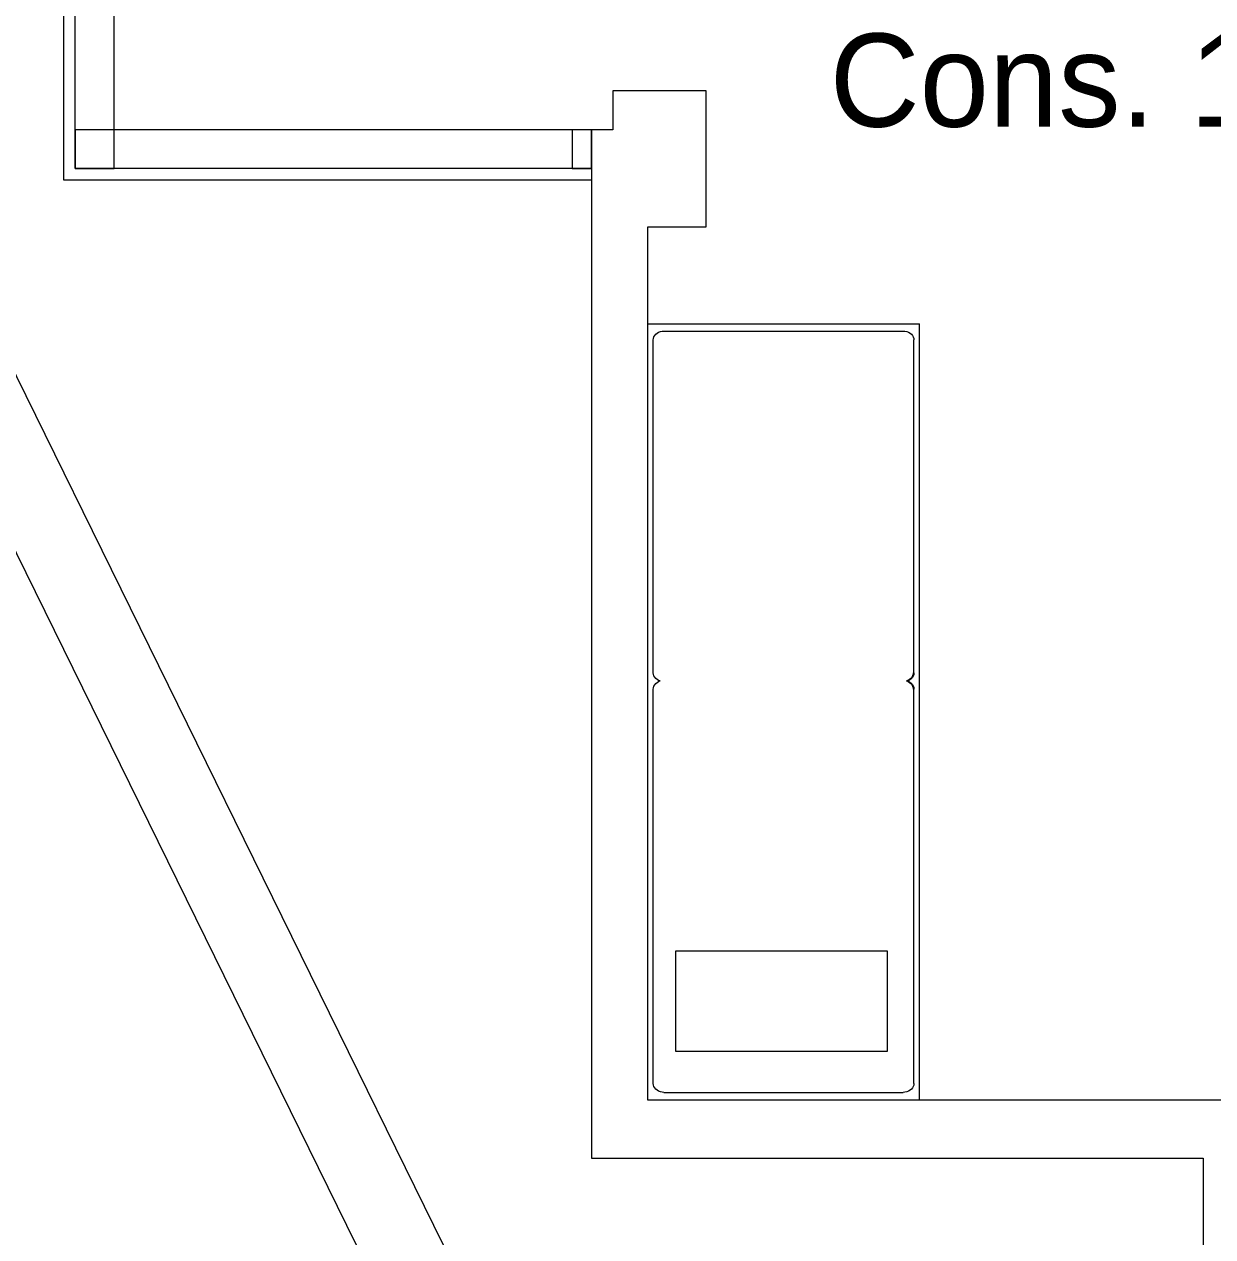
# Model space of a CAD drawing. Header units: metres. Extents: x 2999 to 3109, y 1752 to 1796.
# Drawn here: x 3003.31 to 3006.372, y 1760.441 to 1763.565 of the extents above; entities that cross this region are included whole.
import ezdxf

# ---------------------------------------------------------------- set-up
doc = ezdxf.new("R2010")
doc.units = ezdxf.units.M
doc.layers.add('Lay Out', color=31, linetype='Continuous')
doc.layers.add('PAREDES', color=7, linetype='Continuous')
doc.styles.add('PADRAO MK', font='')
doc.styles.get('PADRAO MK').set_extended_font_data('AvantGarde Bk BT')

# ---------------------------------------------------------------- blocks, each defined once
blk = doc.blocks.new('A$C4E226C7C')
at = {"layer": 'Lay Out'}
for p, q in [((0, 0), (0.004, 0.0004)), ((0.004, 0.0004), (0.0078, 0.0017)), ((0.0078, 0.0017), (0.0114, 0.0037)), ((0.0114, 0.0037), (0.0147, 0.0065)), ((0.0147, 0.0065), (0.0175, 0.0099)), ((0.0175, 0.0099), (0.0198, 0.0138)), ((0.0198, 0.0138), (0.0213, 0.0178)), ((0.0213, 0.0178), (0.0228, 0.0138)), ((0.0228, 0.0138), (0.0251, 0.0099)), ((0.0251, 0.0099), (0.0279, 0.0065)), ((0.0279, 0.0065), (0.0311, 0.0037)), ((0.0311, 0.0037), (0.0347, 0.0017)), ((0.0347, 0.0017), (0.0385, 0.0004)), ((0.0385, 0.0004), (0.0424, 0))]:
    blk.add_line(p, q, dxfattribs=at)

msp = doc.modelspace()

# ---------------------------------------------------------------- linework, layer by layer
at = {"layer": 'PAREDES', "color": 253, "lineweight": 0}
for p, q in [((2999.5766, 1770.2089), (3005.819, 1757.5136)), ((2999.3766, 1770.1648), (3005.6915, 1757.3136)), ((3003.4116, 1763.1636), (3003.4116, 1764.9236)), ((3003.4416, 1763.1936), (3003.4416, 1764.9236)), ((3003.5416, 1763.2936), (3003.5416, 1764.8736)), ((3004.8266, 1763.3936), (3004.8266, 1763.2936)), ((3005.0666, 1763.3936), (3004.8266, 1763.3936)), ((3005.0666, 1763.3936), (3004.8266, 1763.3936)), ((3004.8266, 1763.3936), (3004.8266, 1763.2936)), ((3005.0666, 1763.0436), (3005.0666, 1763.3936)), ((3003.5416, 1763.2936), (3003.4416, 1763.2936)), ((3003.4416, 1763.2936), (3003.4416, 1763.1936)), ((3003.5416, 1763.1936), (3003.5416, 1763.2936)), ((3004.7216, 1763.2936), (3003.5416, 1763.2936)), ((3004.7716, 1763.2936), (3004.7216, 1763.2936)), ((3004.7216, 1763.2936), (3004.7216, 1763.1936)), ((3004.7716, 1763.1936), (3004.7716, 1763.2936)), ((3004.8266, 1763.2936), (3004.7716, 1763.2936)), ((3004.7716, 1763.2936), (3004.7716, 1760.6436)), ((3003.4416, 1763.1936), (3003.5416, 1763.1936)), ((3004.7716, 1763.1936), (3003.4416, 1763.1936)), ((3004.7216, 1763.1936), (3004.7716, 1763.1936)), ((3004.7716, 1763.1636), (3003.4116, 1763.1636)), ((3004.9166, 1763.0436), (3005.0666, 1763.0436)), ((3004.9166, 1760.7936), (3004.9166, 1763.0436)), ((3004.9166, 1760.7936), (3004.9166, 1762.7936)), ((3004.9166, 1762.7936), (3005.6166, 1762.7936)), ((3005.6166, 1760.7936), (3005.6166, 1762.7936)), ((3004.9304, 1762.7522), (3004.9308, 1762.7561)), ((3004.9304, 1761.8944), (3004.9304, 1762.7522)), ((3004.9308, 1762.7561), (3004.9321, 1762.7599)), ((3004.9321, 1762.7599), (3004.9341, 1762.7635)), ((3004.9341, 1762.7635), (3004.9369, 1762.7667)), ((3004.9369, 1762.7667), (3004.9403, 1762.7695)), ((3004.9403, 1762.7695), (3004.9442, 1762.7718)), ((3004.9442, 1762.7718), (3004.9486, 1762.7734)), ((3004.9486, 1762.7734), (3004.9532, 1762.7744)), ((3004.9532, 1762.7744), (3004.958, 1762.7748)), ((3004.958, 1762.7748), (3005.574, 1762.7748)), ((3005.574, 1762.7748), (3005.5788, 1762.7744)), ((3005.5788, 1762.7744), (3005.5835, 1762.7734)), ((3005.5835, 1762.7734), (3005.5878, 1762.7718)), ((3005.5878, 1762.7718), (3005.5918, 1762.7695)), ((3005.5918, 1762.7695), (3005.5952, 1762.7667)), ((3005.5952, 1762.7667), (3005.5979, 1762.7635)), ((3005.5979, 1762.7635), (3005.6, 1762.7599)), ((3005.6, 1762.7599), (3005.6012, 1762.7561)), ((3005.6012, 1762.7561), (3005.6016, 1762.7522)), ((3005.6016, 1761.8944), (3005.6016, 1762.7522)), ((3004.9308, 1761.8904), (3004.9304, 1761.8944)), ((3004.9321, 1761.8866), (3004.9308, 1761.8904)), ((3004.9341, 1761.8831), (3004.9321, 1761.8866)), ((3004.9369, 1761.8798), (3004.9341, 1761.8831)), ((3004.9403, 1761.8771), (3004.9369, 1761.8798)), ((3004.9442, 1761.8748), (3004.9403, 1761.8771)), ((3004.9403, 1761.8695), (3004.9442, 1761.8717)), ((3004.9482, 1761.8733), (3004.9442, 1761.8748)), ((3004.9442, 1761.8717), (3004.9482, 1761.8733)), ((3004.9304, 1761.852), (3004.9308, 1761.8559)), ((3004.9304, 1760.8361), (3004.9304, 1761.852)), ((3004.9308, 1761.8559), (3004.9321, 1761.8598)), ((3004.9321, 1761.8598), (3004.9341, 1761.8634)), ((3004.9341, 1761.8634), (3004.9369, 1761.8666)), ((3004.9369, 1761.8666), (3004.9403, 1761.8695)), ((3005.6016, 1760.8361), (3005.6016, 1761.852)), ((3004.9997, 1761.1784), (3005.5329, 1761.1784)), ((3004.9308, 1760.8321), (3004.9304, 1760.8361)), ((3004.9321, 1760.8283), (3004.9308, 1760.8321)), ((3004.9341, 1760.8247), (3004.9321, 1760.8283)), ((3004.9369, 1760.8214), (3004.9341, 1760.8247)), ((3004.9403, 1760.8186), (3004.9369, 1760.8214)), ((3004.9442, 1760.8163), (3004.9403, 1760.8186)), ((3004.9486, 1760.8146), (3004.9442, 1760.8163)), ((3004.9532, 1760.8136), (3004.9486, 1760.8146)), ((3004.958, 1760.8132), (3004.9532, 1760.8136)), ((3004.958, 1760.8132), (3005.574, 1760.8132)), ((3005.5788, 1760.8136), (3005.574, 1760.8132)), ((3005.5835, 1760.8146), (3005.5788, 1760.8136)), ((3005.5878, 1760.8163), (3005.5835, 1760.8146)), ((3005.5918, 1760.8186), (3005.5878, 1760.8163)), ((3005.5952, 1760.8214), (3005.5918, 1760.8186)), ((3005.5979, 1760.8247), (3005.5952, 1760.8214)), ((3005.6, 1760.8283), (3005.5979, 1760.8247)), ((3005.6012, 1760.8321), (3005.6, 1760.8283)), ((3005.6016, 1760.8361), (3005.6012, 1760.8321)), ((3006.4966, 1760.7936), (3004.9166, 1760.7936)), ((3005.6166, 1760.7936), (3004.9166, 1760.7936)), ((3004.7716, 1760.6436), (3006.3466, 1760.6436)), ((3006.3466, 1760.6436), (3006.3466, 1760.3971))]:
    msp.add_line(p, q, dxfattribs=at)
msp.add_lwpolyline([(3005.5329, 1761.1784), (3005.5329, 1760.9184), (3004.9886, 1760.9184), (3004.9886, 1761.1784)], close=True, dxfattribs=at)

# ---------------------------------------------------------------- block references
at = {"layer": 'PAREDES', "color": 253, "lineweight": 0, "rotation": 90}
msp.add_blockref('A$C4E226C7C', (3005.6016, 1761.852), dxfattribs=at)

# ---------------------------------------------------------------- texts
at = {"layer": 'PAREDES', "color": 253, "lineweight": 0, "style": 'PADRAO MK'}
msp.add_text('Cons. 10', height=0.24, dxfattribs=at).set_placement((3005.3848, 1763.3014))

doc.saveas('drawing.dxf')
